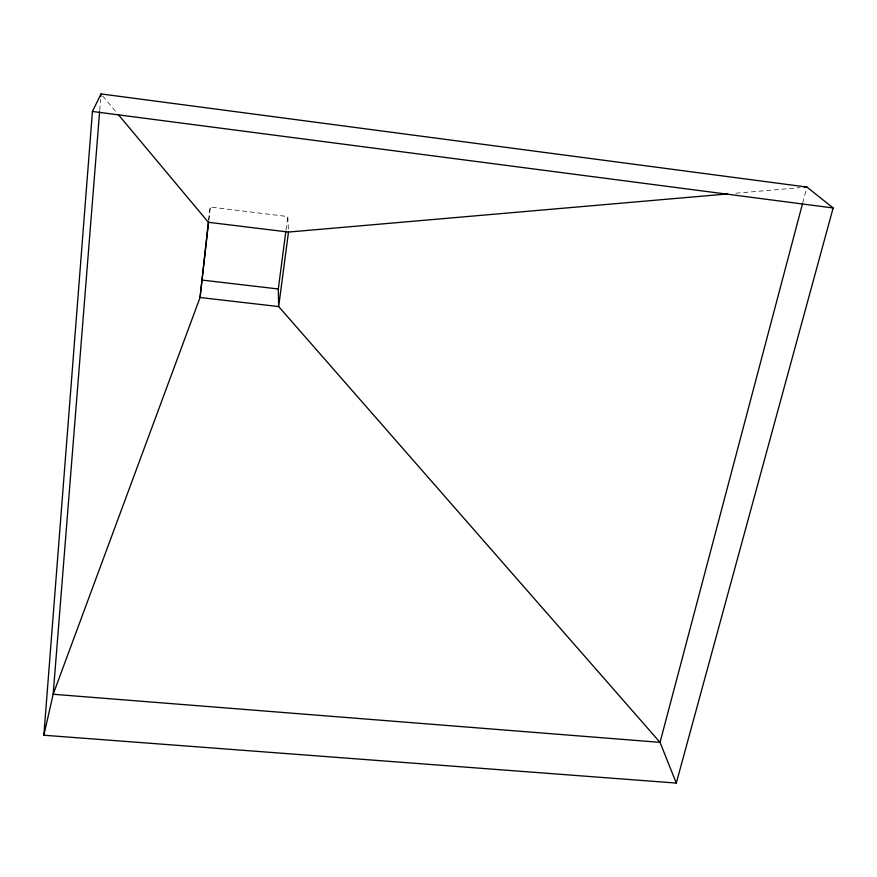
<?xml version="1.0" encoding="UTF-8"?>
<svg xmlns="http://www.w3.org/2000/svg" width="877" height="877" viewBox="0 0 877 877"><rect width="100%" height="100%" fill="white"/><g stroke="black" fill="none" stroke-linecap="round" stroke-linejoin="round"><path stroke-width="0.66" stroke-dasharray="4.38 3.29" d="M99.726 110.305L100.592 99.386M208.781 220.544L210.272 207.016L287.777 216.564L288.434 230.772M208.682 219.754L210.272 207.016M286.023 229.982L287.777 216.564M802.718 202.927L806.215 189.706M735.967 193.214L800.087 187.656M102.773 96.021L116.729 112.716"/><path stroke-width="1.32" d="M43.85 735.233L92.436 111.467L101.03 93.927L806.917 187.064L833.15 207.981L676.288 783.073L43.85 735.233L53.168 694.255L200.055 297.511L208.627 221.903M99.616 111.664L53.168 694.255L660.041 742.359L676.288 783.073M100.811 96.656L101.03 93.927M118.483 114.799L208.364 222.298L200.055 297.511L278.678 306.566L660.041 742.359L802.367 204.242M727.789 193.927L288.489 232.065L278.678 306.566L278.294 288.982L285.847 231.32M804.187 187.294L806.917 187.064M202.203 280.092L278.294 288.982M208.364 222.298L288.489 232.065M92.436 111.467L833.15 207.981"/></g></svg>
